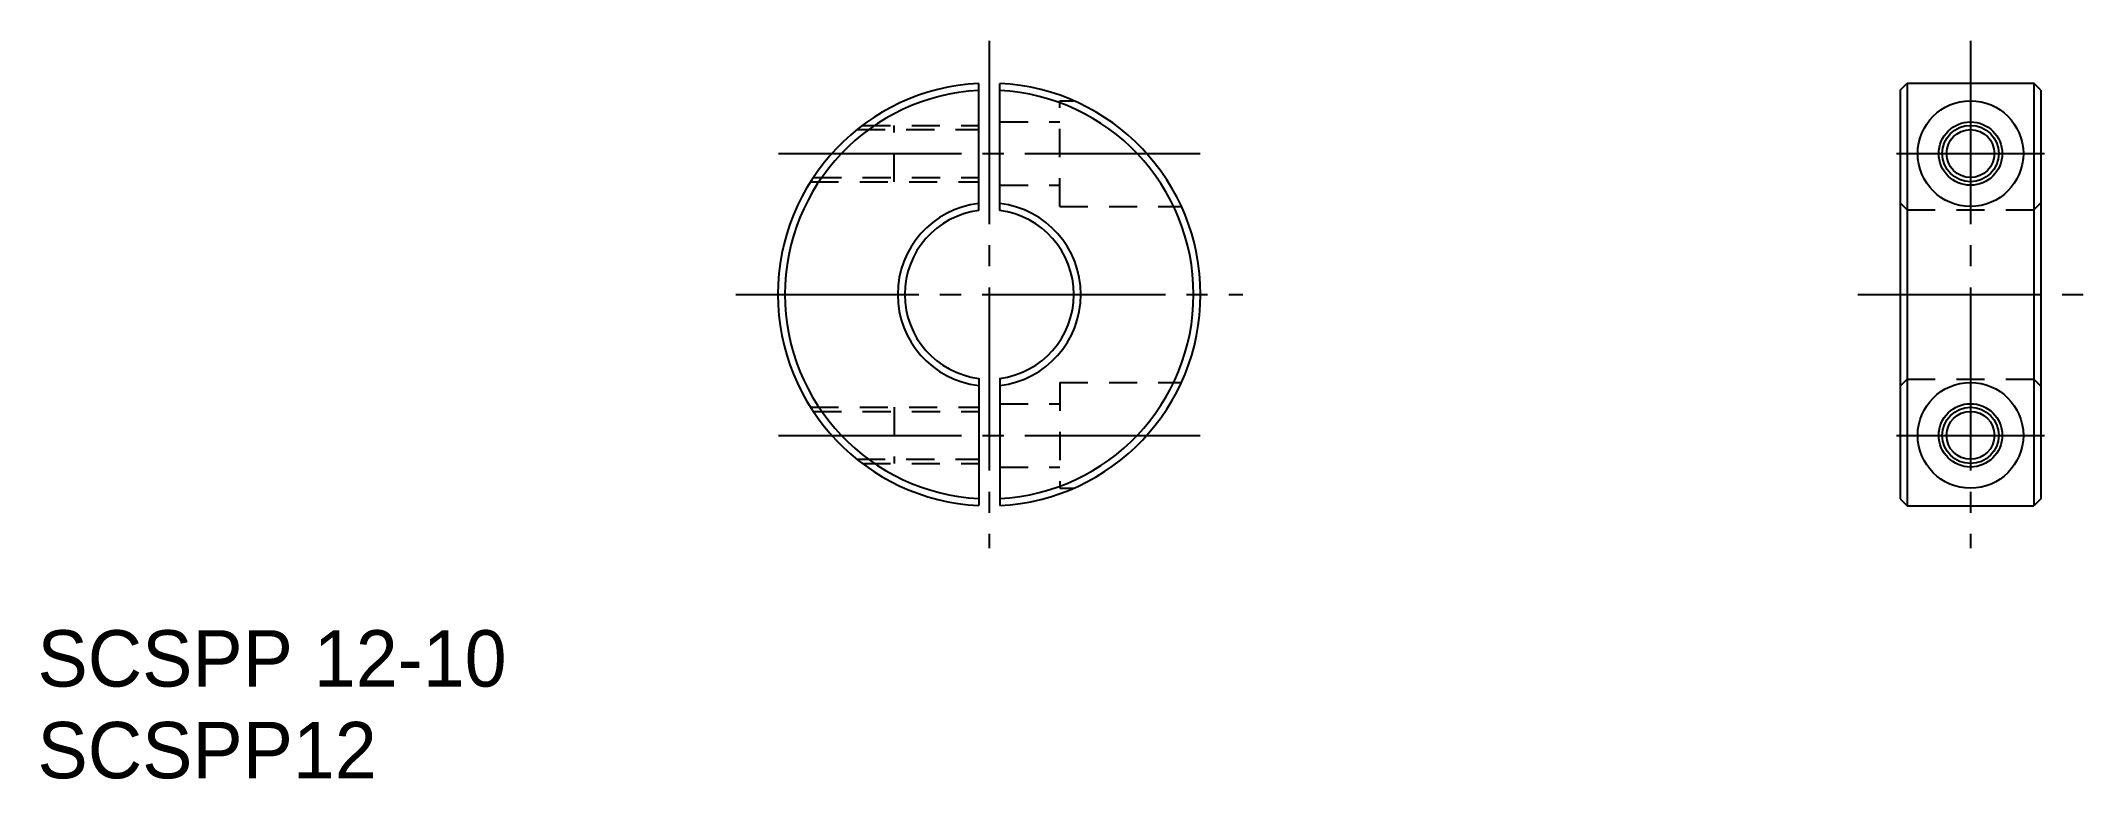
# Model space of a CAD drawing. Extents: x 56 to 201, y 221 to 274.
import ezdxf

# ---------------------------------------------------------------- set-up
doc = ezdxf.new("R2010")
doc.units = 0
doc.linetypes.add('CENTER', pattern=[17.5, 13, -1.5, 1.5, -1.5])
doc.linetypes.add('DASHED', pattern=[3.5, 2, -1.5])
doc.layers.get('0').update_dxf_attribs({"linetype": 'CONTINUOUS'})
doc.layers.add('CENTER', color=1, linetype='CENTER')

msp = doc.modelspace()

# ---------------------------------------------------------------- linework, layer by layer
at = {"color": 7, "linetype": 'CONTINUOUS'}
for p, q in [((122.9, 261.64), (122.9, 270.67)), ((124.4, 261.64), (124.4, 270.67)), ((188.3, 270.19), (188.8, 270.69)), ((188.3, 270.19), (188.3, 241.19)), ((188.8, 270.69), (188.8, 240.69)), ((188.8, 270.69), (197.8, 270.69)), ((197.8, 270.69), (197.8, 240.69)), ((198.3, 270.19), (197.8, 270.69)), ((198.3, 270.19), (198.3, 241.19)), ((122.9, 249.74), (122.9, 240.71)), ((124.4, 249.74), (124.4, 240.71)), ((188.3, 241.19), (188.8, 240.69)), ((188.8, 240.69), (197.8, 240.69)), ((198.3, 241.19), (197.8, 240.69))]:
    msp.add_line(p, q, dxfattribs=at)
at = {"color": 3, "linetype": 'DASHED'}
for p, q in [((128.65, 261.94), (128.65, 269.44)), ((128.65, 269.44), (129.64, 269.44)), ((114.26, 267.39), (122.9, 267.39)), ((114.65, 267.69), (122.9, 267.69)), ((116.9, 263.69), (116.9, 267.69)), ((124.4, 267.94), (128.65, 267.94)), ((111.16, 263.99), (122.9, 263.99)), ((110.96, 263.69), (122.9, 263.69)), ((124.4, 263.44), (128.65, 263.44)), ((128.65, 261.94), (137.29, 261.94)), ((188.3, 262.19), (188.8, 261.69)), ((188.8, 261.69), (197.8, 261.69)), ((197.8, 261.69), (198.3, 262.19)), ((128.65, 249.44), (128.65, 241.94)), ((128.65, 249.44), (137.29, 249.44)), ((188.3, 249.19), (188.8, 249.69)), ((188.8, 249.69), (197.8, 249.69)), ((197.8, 249.69), (198.3, 249.19)), ((124.4, 247.94), (128.65, 247.94)), ((110.96, 247.69), (122.9, 247.69)), ((111.16, 247.39), (122.9, 247.39)), ((116.9, 247.69), (116.9, 243.69)), ((114.26, 243.99), (122.9, 243.99)), ((114.65, 243.69), (122.9, 243.69)), ((124.4, 243.44), (128.65, 243.44)), ((128.65, 241.94), (129.64, 241.94))]:
    msp.add_line(p, q, dxfattribs=at)
for p, q in [((128.65, 247.57), (128.65, 247.57)), ((128.65, 245.69), (128.65, 245.69))]:
    msp.add_line(p, q)
for centre, radius in [((193.3, 265.69), 3.75), ((193.3, 265.69), 1.7), ((193.3, 245.69), 3.75), ((193.3, 245.69), 1.7)]:
    msp.add_circle(centre, radius)
at = {"color": 7, "linetype": 'CONTINUOUS'}
for centre in [(193.3, 265.69), (193.3, 245.69)]:
    msp.add_circle(centre, 2.25, dxfattribs=at)
at = {"color": 3, "linetype": 'CONTINUOUS'}
for centre in [(193.3, 265.69), (193.3, 245.69)]:
    msp.add_circle(centre, 2, dxfattribs=at)
at = {"color": 7, "linetype": 'CONTINUOUS'}
for radius, start, end in [(15, 92.866, 267.134), (14.5, 92.9649, 267.0351), (15, 272.866, 87.134), (14.5, 272.9649, 87.0351), (6.5, 96.6258, 263.3742), (6, 97.1808, 262.8192), (6.5, 276.6258, 83.3742), (6, 277.1808, 82.8192)]:
    msp.add_arc((123.65, 255.69), radius, start, end, dxfattribs=at)
at = {"layer": 'CENTER', "color": 1, "linetype": 'CENTER'}
for p, q in [((123.65, 273.69), (123.65, 237.69)), ((193.3, 273.69), (193.3, 237.69)), ((108.68, 265.69), (138.62, 265.69)), ((188.05, 265.69), (198.55, 265.69)), ((105.65, 255.69), (141.65, 255.69)), ((185.3, 255.69), (201.3, 255.69)), ((108.68, 245.69), (138.62, 245.69)), ((188.05, 245.69), (198.55, 245.69))]:
    msp.add_line(p, q, dxfattribs=at)

# ---------------------------------------------------------------- texts
for s, p in [('SCSPP 12-10', (56.09, 227.86)), ('SCSPP12', (56.09, 221.35))]:
    msp.add_text(s, height=4).set_placement(p)

doc.saveas('drawing.dxf')
